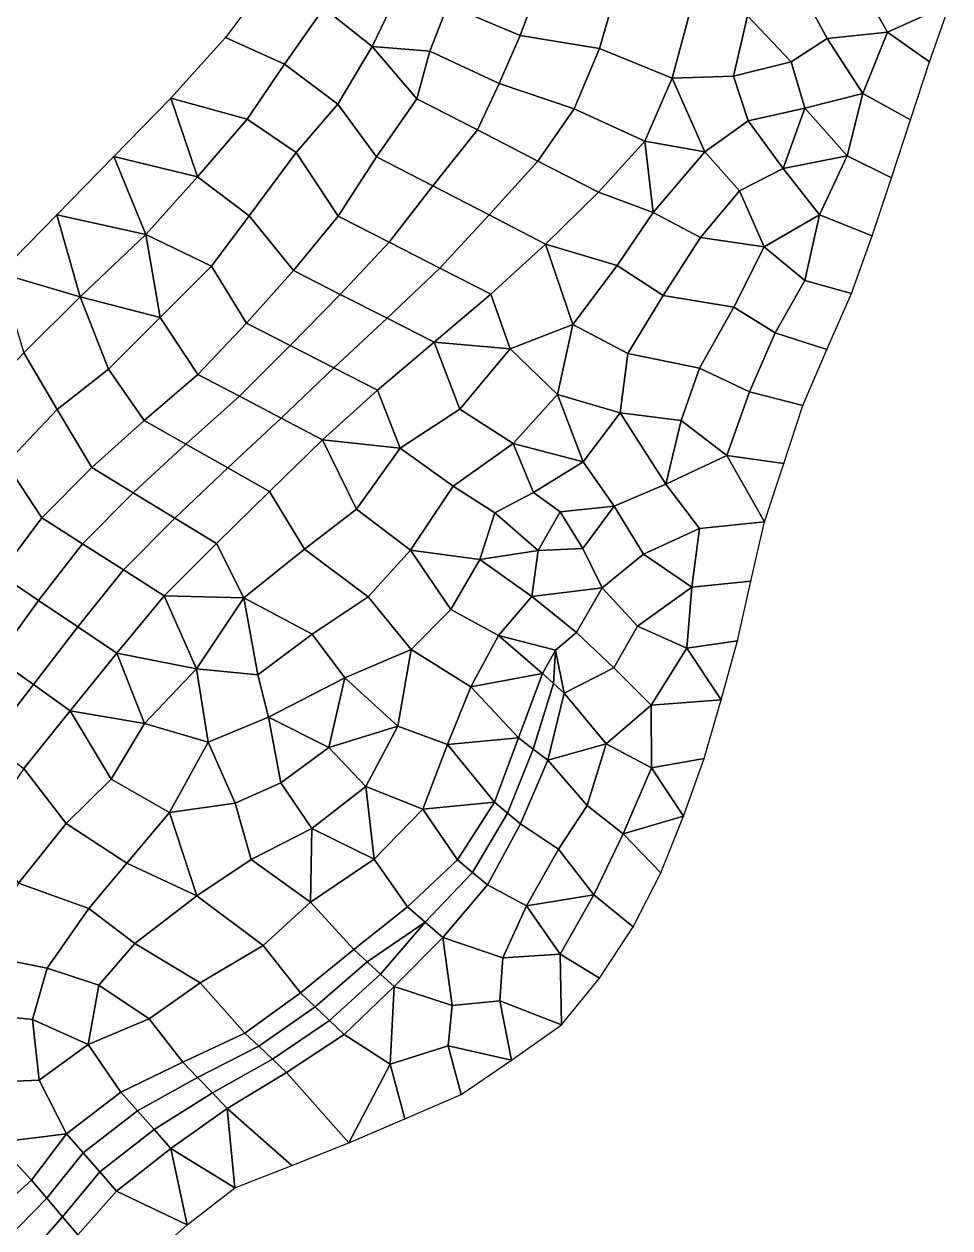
# Model space of a CAD drawing. Extents: x 380707 to 407438, y 6452841 to 6483357.
# Drawn here: x 397504.2 to 397731.2, y 6456022.7 to 6456317.9 of the extents above; entities that cross this region are included whole.
import ezdxf

# ---------------------------------------------------------------- set-up
doc = ezdxf.new("R2010")
doc.units = 0
for name, color, linetype in [('MESH_BOUND', 25, 'CONTINUOUS'), ('MESH_ELEMS', 18, 'CONTINUOUS'), ('MESH_NODES', 18, 'CONTINUOUS')]:
    doc.layers.add(name, color=color, linetype=linetype)

msp = doc.modelspace()

# ---------------------------------------------------------------- linework, layer by layer
at = {"layer": 'MESH_BOUND', "color": 25}
for points in [[(397565.582, 6456330.67, 1.194), (397553.631, 6456314.62, 1.075)], [(397726.189, 6456308.68, 0.519), (397731.157, 6456322.82, 0.5)], [(397553.631, 6456314.62, 1.075), (397540.235, 6456299.79, 0.609)], [(397721.512, 6456294.43, 0.522), (397726.189, 6456308.68, 0.519)], [(397540.235, 6456299.79, 0.609), (397526.239, 6456285.49, 0.68)], [(397716.814, 6456280.2, 0.704), (397721.512, 6456294.43, 0.522)], [(397526.239, 6456285.49, 0.68), (397512.242, 6456271.18, 1.867)], [(397712.089, 6456265.97, 0.52), (397716.814, 6456280.2, 0.704)], [(397512.242, 6456271.18, 1.867), (397498.25, 6456256.87, 0.507)], [(397707.015, 6456251.88, 0.517), (397712.089, 6456265.97, 0.52)], [(397700.982, 6456238.15, 0.556), (397707.015, 6456251.88, 0.517)], [(397695.086, 6456224.38, 0.627), (397700.982, 6456238.15, 0.556)], [(397690.414, 6456210.13, 0.586), (397695.086, 6456224.38, 0.627)], [(397685.741, 6456195.89, 0.629), (397690.414, 6456210.13, 0.586)], [(397682.381, 6456181.28, 0.604), (397685.741, 6456195.89, 0.629)], [(397679.11, 6456166.65, 0.566), (397682.381, 6456181.28, 0.604)], [(397675.132, 6456152.2, 0.809), (397679.11, 6456166.65, 0.566)], [(397670.942, 6456137.81, 0.686), (397675.132, 6456152.2, 0.809)], [(397665.894, 6456123.71, 0.642), (397670.942, 6456137.81, 0.686)], [(397660.29, 6456109.8, 0.48), (397665.894, 6456123.71, 0.642)], [(397653.524, 6456096.51, 0.406), (397660.29, 6456109.8, 0.48)], [(397645.283, 6456083.98, 0.322), (397653.524, 6456096.51, 0.406)], [(397635.922, 6456072.54, 0.309), (397645.283, 6456083.98, 0.322)], [(397623.724, 6456063.82, 0.337), (397635.922, 6456072.54, 0.309)], [(397611.33, 6456055.45, 0.266), (397623.724, 6456063.82, 0.337)], [(397597.572, 6456049.5, 0.257), (397611.33, 6456055.45, 0.266)], [(397583.815, 6456043.54, 0.168), (397597.572, 6456049.5, 0.257)], [(397569.874, 6456038.02, 0.105), (397583.815, 6456043.54, 0.168)], [(397555.927, 6456032.53, 0.084), (397569.874, 6456038.02, 0.105)], [(397544.173, 6456023.47, 0.124), (397555.927, 6456032.53, 0.084)], [(397532.988, 6456013.49, 0.167), (397544.173, 6456023.47, 0.124)]]:
    msp.add_polyline3d(points, dxfattribs=at)
at = {"layer": 'MESH_ELEMS', "color": 178}
for points in [[(397596.205, 6456326.25, 0.328), (397586.087, 6456335.13, 1.063), (397577.675, 6456321.86, 1.151), (397589.563, 6456312.44, 0.622)], [(397630.357, 6456327.19, -2.201), (397612.734, 6456333.75, -1.23), (397608.125, 6456322.55, -0.899), (397625.809, 6456315.13, -1.972)], [(397719.812, 6456333.86, 0.387), (397708.604, 6456328.86, 0.408), (397715.82, 6456315.94, 0.454), (397731.157, 6456322.82, 0.5)], [(397565.582, 6456330.67, 1.194), (397553.631, 6456314.62, 1.075), (397568.031, 6456308.1, 1.024), (397577.675, 6456321.86, 1.151)], [(397701.058, 6456314.43, 0.37), (397715.82, 6456315.94, 0.454), (397708.604, 6456328.86, 0.408), (397695.022, 6456325.6, 0.525)], [(397603.707, 6456311.28, -0.709), (397608.125, 6456322.55, -0.899), (397596.205, 6456326.25, 0.328), (397589.563, 6456312.44, 0.622)], [(397649.723, 6456327.26, -1.503), (397630.357, 6456327.19, -2.201), (397625.809, 6456315.13, -1.972), (397645.293, 6456311.9, -1.666)], [(397667.476, 6456321.1, -0.058), (397649.723, 6456327.26, -1.503), (397645.293, 6456311.9, -1.666), (397663.108, 6456304.7, -0.068)], [(397692.269, 6456308.7, 0.536), (397701.058, 6456314.43, 0.37), (397695.022, 6456325.6, 0.525), (397681.586, 6456319.92, 0.531)], [(397726.189, 6456308.68, 0.519), (397731.157, 6456322.82, 0.5), (397715.82, 6456315.94, 0.454), (397726.189, 6456308.68, 0.519)], [(397581.109, 6456298.28, 0.86), (397589.563, 6456312.44, 0.622), (397577.675, 6456321.86, 1.151), (397568.031, 6456308.1, 1.024)], [(397625.809, 6456315.13, -1.972), (397608.125, 6456322.55, -0.899), (397603.707, 6456311.28, -0.709), (397620.715, 6456303.32, -1.783)], [(397678.075, 6456305.18, 0.43), (397681.586, 6456319.92, 0.531), (397667.476, 6456321.1, -0.058), (397663.108, 6456304.7, -0.068)], [(397681.586, 6456319.92, 0.531), (397678.075, 6456305.18, 0.43), (397692.269, 6456308.7, 0.536), (397681.586, 6456319.92, 0.531)], [(397558.882, 6456294.63, 0.61), (397568.031, 6456308.1, 1.024), (397553.631, 6456314.62, 1.075), (397540.235, 6456299.79, 0.609)], [(397645.293, 6456311.9, -1.666), (397625.809, 6456315.13, -1.972), (397620.715, 6456303.32, -1.783), (397639.051, 6456297.18, -1.623)], [(397709.836, 6456300.92, 0.441), (397701.058, 6456314.43, 0.37), (397692.269, 6456308.7, 0.536), (397695.569, 6456297.27, 0.438)], [(397709.836, 6456300.92, 0.441), (397715.82, 6456315.94, 0.454), (397701.058, 6456314.43, 0.37), (397709.836, 6456300.92, 0.441)], [(397726.189, 6456308.68, 0.519), (397715.82, 6456315.94, 0.454), (397709.836, 6456300.92, 0.441), (397721.512, 6456294.43, 0.522)], [(397581.109, 6456298.28, 0.86), (397590.597, 6456285.41, -0.419), (397600.499, 6456299.61, -0.722), (397589.563, 6456312.44, 0.622)], [(397600.499, 6456299.61, -0.722), (397603.707, 6456311.28, -0.709), (397589.563, 6456312.44, 0.622), (397600.499, 6456299.61, -0.722)], [(397620.715, 6456303.32, -1.783), (397603.707, 6456311.28, -0.709), (397600.499, 6456299.61, -0.722), (397615.329, 6456291.98, -1.588)], [(397663.108, 6456304.7, -0.068), (397645.293, 6456311.9, -1.666), (397639.051, 6456297.18, -1.623), (397656.355, 6456289.19, -0.237)], [(397568.031, 6456308.1, 1.024), (397558.882, 6456294.63, 0.61), (397570.952, 6456286.41, 0.421), (397581.109, 6456298.28, 0.86)], [(397692.269, 6456308.7, 0.536), (397678.075, 6456305.18, 0.43), (397681.669, 6456294.19, 0.505), (397695.569, 6456297.27, 0.438)], [(397678.075, 6456305.18, 0.43), (397663.108, 6456304.7, -0.068), (397671.083, 6456286.62, 0.28), (397681.669, 6456294.19, 0.505)], [(397639.051, 6456297.18, -1.623), (397620.715, 6456303.32, -1.783), (397615.329, 6456291.98, -1.588), (397630.159, 6456284.34, -1.532)], [(397663.108, 6456304.7, -0.068), (397656.355, 6456289.19, -0.237), (397671.083, 6456286.62, 0.28), (397663.108, 6456304.7, -0.068)], [(397540.235, 6456299.79, 0.609), (397526.239, 6456285.49, 0.68), (397546.704, 6456280.48, 0.537), (397540.235, 6456299.79, 0.609)], [(397558.882, 6456294.63, 0.61), (397540.235, 6456299.79, 0.609), (397546.704, 6456280.48, 0.537), (397558.882, 6456294.63, 0.61)], [(397600.499, 6456299.61, -0.722), (397590.597, 6456285.41, -0.419), (397604.4, 6456278.27, -1.547), (397615.329, 6456291.98, -1.588)], [(397709.836, 6456300.92, 0.441), (397695.569, 6456297.27, 0.438), (397705.935, 6456285.65, 0.36), (397709.836, 6456300.92, 0.441)], [(397705.935, 6456285.65, 0.36), (397716.814, 6456280.2, 0.704), (397721.512, 6456294.43, 0.522), (397709.836, 6456300.92, 0.441)], [(397590.597, 6456285.41, -0.419), (397581.109, 6456298.28, 0.86), (397570.952, 6456286.41, 0.421), (397581.252, 6456270.84, -0.624)], [(397656.355, 6456289.19, -0.237), (397639.051, 6456297.18, -1.623), (397630.159, 6456284.34, -1.532), (397644.989, 6456276.71, -0.11)], [(397681.669, 6456294.19, 0.505), (397690.285, 6456282.49, 0.401), (397695.569, 6456297.27, 0.438), (397681.669, 6456294.19, 0.505)], [(397690.285, 6456282.49, 0.401), (397705.935, 6456285.65, 0.36), (397695.569, 6456297.27, 0.438), (397690.285, 6456282.49, 0.401)], [(397559.444, 6456270.92, 0.485), (397570.952, 6456286.41, 0.421), (397558.882, 6456294.63, 0.61), (397546.704, 6456280.48, 0.537)], [(397681.669, 6456294.19, 0.505), (397671.083, 6456286.62, 0.28), (397679.588, 6456277.03, 0.312), (397690.285, 6456282.49, 0.401)], [(397615.329, 6456291.98, -1.588), (397604.4, 6456278.27, -1.547), (397618.202, 6456271.13, -1.466), (397630.159, 6456284.34, -1.532)], [(397644.989, 6456276.71, -0.11), (397658.398, 6456271.72, 0.09), (397656.355, 6456289.19, -0.237), (397644.989, 6456276.71, -0.11)], [(397658.398, 6456271.72, 0.09), (397671.083, 6456286.62, 0.28), (397656.355, 6456289.19, -0.237), (397658.398, 6456271.72, 0.09)], [(397512.242, 6456271.18, 1.867), (397534.107, 6456266.36, 0.295), (397526.239, 6456285.49, 0.68), (397512.242, 6456271.18, 1.867)], [(397534.107, 6456266.36, 0.295), (397546.704, 6456280.48, 0.537), (397526.239, 6456285.49, 0.68), (397534.107, 6456266.36, 0.295)], [(397559.444, 6456270.92, 0.485), (397570.236, 6456257.49, -0.816), (397581.252, 6456270.84, -0.624), (397570.952, 6456286.41, 0.421)], [(397590.597, 6456285.41, -0.419), (397581.252, 6456270.84, -0.624), (397593.706, 6456264.46, -1.674), (397604.4, 6456278.27, -1.547)], [(397630.159, 6456284.34, -1.532), (397618.202, 6456271.13, -1.466), (397632.004, 6456263.98, -0.142), (397644.989, 6456276.71, -0.11)], [(397671.083, 6456286.62, 0.28), (397658.398, 6456271.72, 0.09), (397670.022, 6456265.61, 0.166), (397679.588, 6456277.03, 0.312)], [(397690.285, 6456282.49, 0.401), (397699.23, 6456271.16, 0.214), (397705.935, 6456285.65, 0.36), (397690.285, 6456282.49, 0.401)], [(397699.23, 6456271.16, 0.214), (397712.089, 6456265.97, 0.52), (397716.814, 6456280.2, 0.704), (397705.935, 6456285.65, 0.36)], [(397685.617, 6456263.34, 0.29), (397699.23, 6456271.16, 0.214), (397690.285, 6456282.49, 0.401), (397679.588, 6456277.03, 0.312)], [(397546.704, 6456280.48, 0.537), (397534.107, 6456266.36, 0.295), (397550.154, 6456258.6, 0.347), (397559.444, 6456270.92, 0.485)], [(397604.4, 6456278.27, -1.547), (397593.706, 6456264.46, -1.674), (397606.16, 6456258.07, -1.318), (397618.202, 6456271.13, -1.466)], [(397649.605, 6456258.72, 0.032), (397658.398, 6456271.72, 0.09), (397644.989, 6456276.71, -0.11), (397632.004, 6456263.98, -0.142)], [(397685.617, 6456263.34, 0.29), (397679.588, 6456277.03, 0.312), (397670.022, 6456265.61, 0.166), (397685.617, 6456263.34, 0.29)], [(397498.25, 6456256.87, 0.507), (397517.997, 6456251.04, 0.36), (397512.242, 6456271.18, 1.867), (397498.25, 6456256.87, 0.507)], [(397512.242, 6456271.18, 1.867), (397517.997, 6456251.04, 0.36), (397534.107, 6456266.36, 0.295), (397512.242, 6456271.18, 1.867)], [(397550.154, 6456258.6, 0.347), (397558.711, 6456244.57, -0.934), (397570.236, 6456257.49, -0.816), (397559.444, 6456270.92, 0.485)], [(397581.252, 6456270.84, -0.624), (397570.236, 6456257.49, -0.816), (397581.743, 6456251.63, -1.718), (397593.706, 6456264.46, -1.674)], [(397618.202, 6456271.13, -1.466), (397606.16, 6456258.07, -1.318), (397618.614, 6456251.69, -0.15), (397632.004, 6456263.98, -0.142)], [(397660.891, 6456251.34, 0.134), (397670.022, 6456265.61, 0.166), (397658.398, 6456271.72, 0.09), (397649.605, 6456258.72, 0.032)], [(397695.606, 6456255.07, 0.345), (397699.23, 6456271.16, 0.214), (397685.617, 6456263.34, 0.29), (397695.606, 6456255.07, 0.345)], [(397712.089, 6456265.97, 0.52), (397699.23, 6456271.16, 0.214), (397695.606, 6456255.07, 0.345), (397707.015, 6456251.88, 0.517)], [(397537.569, 6456245.98, 0.183), (397534.107, 6456266.36, 0.295), (397517.997, 6456251.04, 0.36), (397537.569, 6456245.98, 0.183)], [(397534.107, 6456266.36, 0.295), (397537.569, 6456245.98, 0.183), (397550.154, 6456258.6, 0.347), (397534.107, 6456266.36, 0.295)], [(397593.706, 6456264.46, -1.674), (397581.743, 6456251.63, -1.718), (397593.251, 6456245.78, -1.316), (397606.16, 6456258.07, -1.318)], [(397638.728, 6456244.28, 0.131), (397632.004, 6456263.98, -0.142), (397618.614, 6456251.69, -0.15), (397623.358, 6456238.32, 0.214)], [(397649.605, 6456258.72, 0.032), (397632.004, 6456263.98, -0.142), (397638.728, 6456244.28, 0.131), (397649.605, 6456258.72, 0.032)], [(397678.162, 6456248.47, 0.205), (397685.617, 6456263.34, 0.29), (397670.022, 6456265.61, 0.166), (397660.891, 6456251.34, 0.134)], [(397695.606, 6456255.07, 0.345), (397685.617, 6456263.34, 0.29), (397678.162, 6456248.47, 0.205), (397688.327, 6456242.19, 0.394)], [(397558.711, 6456244.57, -0.934), (397550.154, 6456258.6, 0.347), (397537.569, 6456245.98, 0.183), (397546.816, 6456232, -0.948)], [(397606.16, 6456258.07, -1.318), (397593.251, 6456245.78, -1.316), (397604.758, 6456239.92, -0.22), (397618.614, 6456251.69, -0.15)], [(397652.181, 6456237.18, 0.167), (397660.891, 6456251.34, 0.134), (397649.605, 6456258.72, 0.032), (397638.728, 6456244.28, 0.131)], [(397504.181, 6456237.32, 0.275), (397517.997, 6456251.04, 0.36), (397498.25, 6456256.87, 0.507), (397504.181, 6456237.32, 0.275)], [(397570.236, 6456257.49, -0.816), (397558.711, 6456244.57, -0.934), (397569.433, 6456239.11, -1.777), (397581.743, 6456251.63, -1.718)], [(397700.982, 6456238.15, 0.556), (397707.015, 6456251.88, 0.517), (397695.606, 6456255.07, 0.345), (397688.327, 6456242.19, 0.394)], [(397504.181, 6456237.32, 0.275), (397512.331, 6456223.42, 0.244), (397524.912, 6456233.31, 0.352), (397517.997, 6456251.04, 0.36)], [(397537.569, 6456245.98, 0.183), (397517.997, 6456251.04, 0.36), (397524.912, 6456233.31, 0.352), (397537.569, 6456245.98, 0.183)], [(397581.743, 6456251.63, -1.718), (397569.433, 6456239.11, -1.777), (397580.154, 6456233.65, -1.405), (397593.251, 6456245.78, -1.316)], [(397618.614, 6456251.69, -0.15), (397604.758, 6456239.92, -0.22), (397623.358, 6456238.32, 0.214), (397618.614, 6456251.69, -0.15)], [(397669.784, 6456233.51, 0.1), (397678.162, 6456248.47, 0.205), (397660.891, 6456251.34, 0.134), (397652.181, 6456237.18, 0.167)], [(397546.816, 6456232, -0.948), (397537.569, 6456245.98, 0.183), (397524.912, 6456233.31, 0.352), (397533.677, 6456220.73, -0.829)], [(397688.327, 6456242.19, 0.394), (397678.162, 6456248.47, 0.205), (397669.784, 6456233.51, 0.1), (397681.996, 6456227.71, 0.331)], [(397558.711, 6456244.57, -0.934), (397546.816, 6456232, -0.948), (397557.013, 6456226.66, -1.82), (397569.433, 6456239.11, -1.777)], [(397593.251, 6456245.78, -1.316), (397580.154, 6456233.65, -1.405), (397590.876, 6456228.19, -0.375), (397604.758, 6456239.92, -0.22)], [(397623.358, 6456238.32, 0.214), (397635.013, 6456227.06, 0.066), (397638.728, 6456244.28, 0.131), (397623.358, 6456238.32, 0.214)], [(397635.013, 6456227.06, 0.066), (397650.297, 6456222.58, -0.007), (397652.181, 6456237.18, 0.167), (397638.728, 6456244.28, 0.131)], [(397695.086, 6456224.38, 0.627), (397700.982, 6456238.15, 0.556), (397688.327, 6456242.19, 0.394), (397681.996, 6456227.71, 0.331)], [(397491.051, 6456223.43, 0.373), (397499.881, 6456210.21, 0.248), (397512.331, 6456223.42, 0.244), (397504.181, 6456237.32, 0.275)], [(397569.433, 6456239.11, -1.777), (397557.013, 6456226.66, -1.82), (397567.209, 6456221.32, -1.41), (397580.154, 6456233.65, -1.405)], [(397611.079, 6456223.49, 0.284), (397604.758, 6456239.92, -0.22), (397590.876, 6456228.19, -0.375), (397596.433, 6456213.9, 0.379)], [(397623.358, 6456238.32, 0.214), (397604.758, 6456239.92, -0.22), (397611.079, 6456223.49, 0.284), (397623.358, 6456238.32, 0.214)], [(397624.13, 6456215.09, 0.012), (397635.013, 6456227.06, 0.066), (397623.358, 6456238.32, 0.214), (397611.079, 6456223.49, 0.284)], [(397665.308, 6456220.7, 0.136), (397669.784, 6456233.51, 0.1), (397652.181, 6456237.18, 0.167), (397650.297, 6456222.58, -0.007)], [(397533.677, 6456220.73, -0.829), (397524.912, 6456233.31, 0.352), (397512.331, 6456223.42, 0.244), (397520.806, 6456209.15, -0.8)], [(397546.816, 6456232, -0.948), (397533.677, 6456220.73, -0.829), (397543.918, 6456214.91, -1.68), (397557.013, 6456226.66, -1.82)], [(397580.154, 6456233.65, -1.405), (397567.209, 6456221.32, -1.41), (397577.406, 6456215.98, -0.301), (397590.876, 6456228.19, -0.375)], [(397665.308, 6456220.7, 0.136), (397676.451, 6456212.1, 0.283), (397681.996, 6456227.71, 0.331), (397669.784, 6456233.51, 0.1)], [(397596.433, 6456213.9, 0.379), (397590.876, 6456228.19, -0.375), (397577.406, 6456215.98, -0.301), (397596.433, 6456213.9, 0.379)], [(397557.013, 6456226.66, -1.82), (397543.918, 6456214.91, -1.68), (397554.16, 6456209.1, -1.463), (397567.209, 6456221.32, -1.41)], [(397635.013, 6456227.06, 0.066), (397624.13, 6456215.09, 0.012), (397641.296, 6456210.59, 0.03), (397635.013, 6456227.06, 0.066)], [(397650.297, 6456222.58, -0.007), (397635.013, 6456227.06, 0.066), (397641.296, 6456210.59, 0.03), (397650.297, 6456222.58, -0.007)], [(397690.414, 6456210.13, 0.586), (397695.086, 6456224.38, 0.627), (397681.996, 6456227.71, 0.331), (397676.451, 6456212.1, 0.283)], [(397520.806, 6456209.15, -0.8), (397512.331, 6456223.42, 0.244), (397499.881, 6456210.21, 0.248), (397508.608, 6456196.87, -0.815)], [(397611.079, 6456223.49, 0.284), (397596.433, 6456213.9, 0.379), (397609.433, 6456204.61, 0.329), (397624.13, 6456215.09, 0.012)], [(397650.297, 6456222.58, -0.007), (397641.296, 6456210.59, 0.03), (397648.852, 6456199.73, -0.005), (397661.555, 6456205.13, 0.108)], [(397661.555, 6456205.13, 0.108), (397665.308, 6456220.7, 0.136), (397650.297, 6456222.58, -0.007), (397661.555, 6456205.13, 0.108)], [(397533.677, 6456220.73, -0.829), (397520.806, 6456209.15, -0.8), (397531.013, 6456202.95, -1.753), (397543.918, 6456214.91, -1.68)], [(397567.209, 6456221.32, -1.41), (397554.16, 6456209.1, -1.463), (397564.401, 6456203.28, -0.303), (397577.406, 6456215.98, -0.301)], [(397676.451, 6456212.1, 0.283), (397665.308, 6456220.7, 0.136), (397661.555, 6456205.13, 0.108), (397676.451, 6456212.1, 0.283)], [(397543.918, 6456214.91, -1.68), (397531.013, 6456202.95, -1.753), (397541.219, 6456196.75, -1.468), (397554.16, 6456209.1, -1.463)], [(397564.401, 6456203.28, -0.303), (397572.988, 6456189.19, 0.214), (397585.732, 6456198.99, 0.256), (397577.406, 6456215.98, -0.301)], [(397585.732, 6456198.99, 0.256), (397596.433, 6456213.9, 0.379), (397577.406, 6456215.98, -0.301), (397585.732, 6456198.99, 0.256)], [(397598.911, 6456188.88, 0.375), (397609.433, 6456204.61, 0.329), (397596.433, 6456213.9, 0.379), (397585.732, 6456198.99, 0.256)], [(397624.13, 6456215.09, 0.012), (397609.433, 6456204.61, 0.329), (397619.627, 6456198.05, 0.166), (397629.083, 6456203.04, 0.012)], [(397641.296, 6456210.59, 0.03), (397624.13, 6456215.09, 0.012), (397629.083, 6456203.04, 0.012), (397641.296, 6456210.59, 0.03)], [(397635.658, 6456198.32, -0.01), (397648.852, 6456199.73, -0.005), (397641.296, 6456210.59, 0.03), (397629.083, 6456203.04, 0.012)], [(397676.451, 6456212.1, 0.283), (397661.555, 6456205.13, 0.108), (397669.777, 6456194.19, 0.319), (397685.741, 6456195.89, 0.629)], [(397690.414, 6456210.13, 0.586), (397676.451, 6456212.1, 0.283), (397685.741, 6456195.89, 0.629), (397690.414, 6456210.13, 0.586)], [(397508.608, 6456196.87, -0.815), (397499.881, 6456210.21, 0.248), (397487.499, 6456196.38, 0.428), (397498.208, 6456183.04, -0.846)], [(397520.806, 6456209.15, -0.8), (397508.608, 6456196.87, -0.815), (397518.592, 6456190.49, -1.701), (397531.013, 6456202.95, -1.753)], [(397554.16, 6456209.1, -1.463), (397541.219, 6456196.75, -1.468), (397551.426, 6456190.55, -0.319), (397564.401, 6456203.28, -0.303)], [(397609.433, 6456204.61, 0.329), (397598.911, 6456188.88, 0.375), (397615.934, 6456186.63, 0.307), (397619.627, 6456198.05, 0.166)], [(397661.555, 6456205.13, 0.108), (397648.852, 6456199.73, -0.005), (397656.054, 6456187.97, 0.142), (397669.777, 6456194.19, 0.319)], [(397531.013, 6456202.95, -1.753), (397518.592, 6456190.49, -1.701), (397528.576, 6456184.1, -1.594), (397541.219, 6456196.75, -1.468)], [(397572.988, 6456189.19, 0.214), (397564.401, 6456203.28, -0.303), (397551.426, 6456190.55, -0.319), (397558.11, 6456177.19, 0.075)], [(397630.234, 6456188.82, 0.006), (397635.658, 6456198.32, -0.01), (397629.083, 6456203.04, 0.012), (397619.627, 6456198.05, 0.166)], [(397588.554, 6456177.5, 0.297), (397598.911, 6456188.88, 0.375), (397585.732, 6456198.99, 0.256), (397572.988, 6456189.19, 0.214)], [(397641.199, 6456189.32, -0.06), (397648.852, 6456199.73, -0.005), (397635.658, 6456198.32, -0.01), (397641.199, 6456189.32, -0.06)], [(397641.199, 6456189.32, -0.06), (397645.925, 6456179.72, 0.057), (397656.054, 6456187.97, 0.142), (397648.852, 6456199.73, -0.005)], [(397508.608, 6456196.87, -0.815), (397498.208, 6456183.04, -0.846), (397507.803, 6456176.59, -1.717), (397518.592, 6456190.49, -1.701)], [(397541.219, 6456196.75, -1.468), (397528.576, 6456184.1, -1.594), (397538.56, 6456177.71, -0.493), (397551.426, 6456190.55, -0.319)], [(397615.934, 6456186.63, 0.307), (397630.234, 6456188.82, 0.006), (397619.627, 6456198.05, 0.166), (397615.934, 6456186.63, 0.307)], [(397635.658, 6456198.32, -0.01), (397630.234, 6456188.82, 0.006), (397641.199, 6456189.32, -0.06), (397635.658, 6456198.32, -0.01)], [(397669.777, 6456194.19, 0.319), (397667.885, 6456179.81, 0.285), (397682.381, 6456181.28, 0.604), (397685.741, 6456195.89, 0.629)], [(397669.777, 6456194.19, 0.319), (397656.054, 6456187.97, 0.142), (397667.885, 6456179.81, 0.285), (397669.777, 6456194.19, 0.319)], [(397518.592, 6456190.49, -1.701), (397507.803, 6456176.59, -1.717), (397517.398, 6456170.14, -1.546), (397528.576, 6456184.1, -1.594)], [(397538.56, 6456177.71, -0.493), (397558.11, 6456177.19, 0.075), (397551.426, 6456190.55, -0.319), (397538.56, 6456177.71, -0.493)], [(397574.82, 6456168.34, 0.215), (397588.554, 6456177.5, 0.297), (397572.988, 6456189.19, 0.214), (397558.11, 6456177.19, 0.075)], [(397608.797, 6456174.4, 0.428), (397598.911, 6456188.88, 0.375), (397588.554, 6456177.5, 0.297), (397599.072, 6456164.57, 0.358)], [(397598.911, 6456188.88, 0.375), (397608.797, 6456174.4, 0.428), (397615.934, 6456186.63, 0.307), (397598.911, 6456188.88, 0.375)], [(397615.934, 6456186.63, 0.307), (397628.708, 6456177.56, 0.061), (397630.234, 6456188.82, 0.006), (397615.934, 6456186.63, 0.307)], [(397645.925, 6456179.72, 0.057), (397641.199, 6456189.32, -0.06), (397630.234, 6456188.82, 0.006), (397628.708, 6456177.56, 0.061)], [(397654.586, 6456170.26, 0.133), (397667.885, 6456179.81, 0.285), (397656.054, 6456187.97, 0.142), (397645.925, 6456179.72, 0.057)], [(397528.576, 6456184.1, -1.594), (397517.398, 6456170.14, -1.546), (397526.993, 6456163.69, -0.531), (397538.56, 6456177.71, -0.493)], [(397608.797, 6456174.4, 0.428), (397620.503, 6456168.02, 0.211), (397628.708, 6456177.56, 0.061), (397615.934, 6456186.63, 0.307)], [(397498.208, 6456183.04, -0.846), (397488.412, 6456168.77, -0.923), (397497.464, 6456162.36, -1.699), (397507.803, 6456176.59, -1.717)], [(397679.11, 6456166.65, 0.566), (397682.381, 6456181.28, 0.604), (397667.885, 6456179.81, 0.285), (397666.689, 6456164.9, 0.264)], [(397639.607, 6456168.69, 0.132), (397645.925, 6456179.72, 0.057), (397628.708, 6456177.56, 0.061), (397639.607, 6456168.69, 0.132)], [(397654.586, 6456170.26, 0.133), (397645.925, 6456179.72, 0.057), (397639.607, 6456168.69, 0.132), (397648.765, 6456160.09, 0.222)], [(397654.586, 6456170.26, 0.133), (397666.689, 6456164.9, 0.264), (397667.885, 6456179.81, 0.285), (397654.586, 6456170.26, 0.133)], [(397507.803, 6456176.59, -1.717), (397497.464, 6456162.36, -1.699), (397506.516, 6456155.95, -1.534), (397517.398, 6456170.14, -1.546)], [(397546.494, 6456159.84, 0.076), (397538.56, 6456177.71, -0.493), (397526.993, 6456163.69, -0.531), (397546.494, 6456159.84, 0.076)], [(397538.56, 6456177.71, -0.493), (397546.494, 6456159.84, 0.076), (397558.11, 6456177.19, 0.075), (397538.56, 6456177.71, -0.493)], [(397561.521, 6456158.33, 0.22), (397558.11, 6456177.19, 0.075), (397546.494, 6456159.84, 0.076), (397561.521, 6456158.33, 0.22)], [(397561.521, 6456158.33, 0.22), (397574.82, 6456168.34, 0.215), (397558.11, 6456177.19, 0.075), (397561.521, 6456158.33, 0.22)], [(397588.554, 6456177.5, 0.297), (397574.82, 6456168.34, 0.215), (397582.867, 6456157.59, 0.21), (397599.072, 6456164.57, 0.358)], [(397634.517, 6456164.38, 0.15), (397639.607, 6456168.69, 0.132), (397628.708, 6456177.56, 0.061), (397620.503, 6456168.02, 0.211)], [(397608.797, 6456174.4, 0.428), (397599.072, 6456164.57, 0.358), (397613.706, 6456155.37, 0.192), (397620.503, 6456168.02, 0.211)], [(397517.398, 6456170.14, -1.546), (397506.516, 6456155.95, -1.534), (397515.568, 6456149.55, -0.641), (397526.993, 6456163.69, -0.531)], [(397657.948, 6456150.91, 0.296), (397666.689, 6456164.9, 0.264), (397654.586, 6456170.26, 0.133), (397648.765, 6456160.09, 0.222)], [(397564.118, 6456147.93, 0.22), (397582.867, 6456157.59, 0.21), (397574.82, 6456168.34, 0.215), (397561.521, 6456158.33, 0.22)], [(397631.327, 6456158.65, 0.112), (397620.503, 6456168.02, 0.211), (397613.706, 6456155.37, 0.192), (397631.327, 6456158.65, 0.112)], [(397634.517, 6456164.38, 0.15), (397620.503, 6456168.02, 0.211), (397631.327, 6456158.65, 0.112), (397634.517, 6456164.38, 0.15)], [(397648.765, 6456160.09, 0.222), (397639.607, 6456168.69, 0.132), (397634.517, 6456164.38, 0.15), (397636.606, 6456153.86, 0.08)], [(397679.11, 6456166.65, 0.566), (397666.689, 6456164.9, 0.264), (397675.132, 6456152.2, 0.809), (397679.11, 6456166.65, 0.566)], [(397533.76, 6456146.4, 0.053), (397526.993, 6456163.69, -0.531), (397515.568, 6456149.55, -0.641), (397533.76, 6456146.4, 0.053)], [(397533.76, 6456146.4, 0.053), (397546.494, 6456159.84, 0.076), (397526.993, 6456163.69, -0.531), (397533.76, 6456146.4, 0.053)], [(397582.867, 6456157.59, 0.21), (397595.845, 6456145.77, 0.197), (397599.072, 6456164.57, 0.358), (397582.867, 6456157.59, 0.21)], [(397613.706, 6456155.37, 0.192), (397599.072, 6456164.57, 0.358), (397595.845, 6456145.77, 0.197), (397608.015, 6456141.26, 0.167)], [(397631.327, 6456158.65, 0.112), (397633.967, 6456156.25, 0.14), (397634.517, 6456164.38, 0.15), (397631.327, 6456158.65, 0.112)], [(397636.606, 6456153.86, 0.08), (397634.517, 6456164.38, 0.15), (397633.967, 6456156.25, 0.14), (397636.606, 6456153.86, 0.08)], [(397675.132, 6456152.2, 0.809), (397666.689, 6456164.9, 0.264), (397657.948, 6456150.91, 0.296), (397675.132, 6456152.2, 0.809)], [(397497.464, 6456162.36, -1.699), (397487.046, 6456148.18, -1.722), (397495.618, 6456141.78, -1.549), (397506.516, 6456155.95, -1.534)], [(397533.76, 6456146.4, 0.053), (397549.388, 6456141.82, 0.135), (397546.494, 6456159.84, 0.076), (397533.76, 6456146.4, 0.053)], [(397561.521, 6456158.33, 0.22), (397546.494, 6456159.84, 0.076), (397549.388, 6456141.82, 0.135), (397564.118, 6456147.93, 0.22)], [(397582.867, 6456157.59, 0.21), (397564.118, 6456147.93, 0.22), (397578.931, 6456140.56, 0.139), (397582.867, 6456157.59, 0.21)], [(397595.845, 6456145.77, 0.197), (397582.867, 6456157.59, 0.21), (397578.931, 6456140.56, 0.139), (397595.845, 6456145.77, 0.197)], [(397625.379, 6456142.91, 0.101), (397631.327, 6456158.65, 0.112), (397613.706, 6456155.37, 0.192), (397625.379, 6456142.91, 0.101)], [(397633.967, 6456156.25, 0.14), (397631.327, 6456158.65, 0.112), (397625.379, 6456142.91, 0.101), (397628.986, 6456140.14, 0.16)], [(397646.923, 6456141.42, 0.295), (397657.948, 6456150.91, 0.296), (397648.765, 6456160.09, 0.222), (397636.606, 6456153.86, 0.08)], [(397506.516, 6456155.95, -1.534), (397495.618, 6456141.78, -1.549), (397504.19, 6456135.37, -0.625), (397515.568, 6456149.55, -0.641)], [(397613.706, 6456155.37, 0.192), (397608.015, 6456141.26, 0.167), (397625.379, 6456142.91, 0.101), (397613.706, 6456155.37, 0.192)], [(397636.606, 6456153.86, 0.08), (397633.967, 6456156.25, 0.14), (397628.986, 6456140.14, 0.16), (397632.593, 6456137.38, 0.148)], [(397646.923, 6456141.42, 0.295), (397636.606, 6456153.86, 0.08), (397632.593, 6456137.38, 0.148), (397646.923, 6456141.42, 0.295)], [(397657.948, 6456150.91, 0.296), (397658.005, 6456135.56, 0.264), (397670.942, 6456137.81, 0.686), (397675.132, 6456152.2, 0.809)], [(397504.19, 6456135.37, -0.625), (397514.529, 6456121.9, 0.121), (397525.554, 6456132.77, 0.046), (397515.568, 6456149.55, -0.641)], [(397533.76, 6456146.4, 0.053), (397515.568, 6456149.55, -0.641), (397525.554, 6456132.77, 0.046), (397533.76, 6456146.4, 0.053)], [(397646.923, 6456141.42, 0.295), (397658.005, 6456135.56, 0.264), (397657.948, 6456150.91, 0.296), (397646.923, 6456141.42, 0.295)], [(397533.76, 6456146.4, 0.053), (397525.554, 6456132.77, 0.046), (397539.858, 6456124.62, 0.165), (397549.388, 6456141.82, 0.135)], [(397555.946, 6456126.9, 0.267), (397567.177, 6456131.82, 0.178), (397564.118, 6456147.93, 0.22), (397549.388, 6456141.82, 0.135)], [(397578.931, 6456140.56, 0.139), (397564.118, 6456147.93, 0.22), (397567.177, 6456131.82, 0.178), (397578.931, 6456140.56, 0.139)], [(397587.97, 6456130.94, 0.148), (397595.845, 6456145.77, 0.197), (397578.931, 6456140.56, 0.139), (397587.97, 6456130.94, 0.148)], [(397601.942, 6456125.41, 0.108), (397608.015, 6456141.26, 0.167), (397595.845, 6456145.77, 0.197), (397587.97, 6456130.94, 0.148)], [(397625.379, 6456142.91, 0.101), (397608.015, 6456141.26, 0.167), (397619.57, 6456127.12, 0.178), (397625.379, 6456142.91, 0.101)], [(397628.986, 6456140.14, 0.16), (397625.379, 6456142.91, 0.101), (397619.57, 6456127.12, 0.178), (397622.736, 6456124.45, 0.217)], [(397539.858, 6456124.62, 0.165), (397555.946, 6456126.9, 0.267), (397549.388, 6456141.82, 0.135), (397539.858, 6456124.62, 0.165)], [(397574.746, 6456120.66, 0.16), (397587.97, 6456130.94, 0.148), (397578.931, 6456140.56, 0.139), (397567.177, 6456131.82, 0.178)], [(397619.57, 6456127.12, 0.178), (397608.015, 6456141.26, 0.167), (397601.942, 6456125.41, 0.108), (397619.57, 6456127.12, 0.178)], [(397632.593, 6456137.38, 0.148), (397628.986, 6456140.14, 0.16), (397622.736, 6456124.45, 0.217), (397625.903, 6456121.79, 0.208)], [(397646.923, 6456141.42, 0.295), (397632.593, 6456137.38, 0.148), (397642.26, 6456126.27, 0.191), (397646.923, 6456141.42, 0.295)], [(397658.005, 6456135.56, 0.264), (397646.923, 6456141.42, 0.295), (397642.26, 6456126.27, 0.191), (397651.048, 6456119.33, 0.232)], [(397625.903, 6456121.79, 0.208), (397635.2, 6456115.56, 0.21), (397642.26, 6456126.27, 0.191), (397632.593, 6456137.38, 0.148)], [(397658.005, 6456135.56, 0.264), (397665.894, 6456123.71, 0.642), (397670.942, 6456137.81, 0.686), (397658.005, 6456135.56, 0.264)], [(397514.529, 6456121.9, 0.121), (397504.19, 6456135.37, -0.625), (397493.872, 6456120.41, -0.544), (397502.834, 6456107.24, 0.1)], [(397658.005, 6456135.56, 0.264), (397651.048, 6456119.33, 0.232), (397665.894, 6456123.71, 0.642), (397658.005, 6456135.56, 0.264)], [(397529.432, 6456112.16, 0.08), (397539.858, 6456124.62, 0.165), (397525.554, 6456132.77, 0.046), (397514.529, 6456121.9, 0.121)], [(397559.894, 6456113.08, 0.114), (397574.746, 6456120.66, 0.16), (397567.177, 6456131.82, 0.178), (397555.946, 6456126.9, 0.267)], [(397587.97, 6456130.94, 0.148), (397574.746, 6456120.66, 0.16), (397590.029, 6456113.1, 0.018), (397587.97, 6456130.94, 0.148)], [(397601.942, 6456125.41, 0.108), (397587.97, 6456130.94, 0.148), (397590.029, 6456113.1, 0.018), (397601.942, 6456125.41, 0.108)], [(397559.894, 6456113.08, 0.114), (397555.946, 6456126.9, 0.267), (397539.858, 6456124.62, 0.165), (397546.618, 6456104.11, 0.124)], [(397590.029, 6456113.1, 0.018), (397598.217, 6456101.44, 0.015), (397610.488, 6456112.95, 0.03), (397601.942, 6456125.41, 0.108)], [(397601.942, 6456125.41, 0.108), (397610.488, 6456112.95, 0.03), (397619.57, 6456127.12, 0.178), (397601.942, 6456125.41, 0.108)], [(397622.736, 6456124.45, 0.217), (397619.57, 6456127.12, 0.178), (397610.488, 6456112.95, 0.03), (397614.173, 6456109.91, 0.075)], [(397651.048, 6456119.33, 0.232), (397642.26, 6456126.27, 0.191), (397635.2, 6456115.56, 0.21), (397643.853, 6456104.42, 0.235)], [(397514.529, 6456121.9, 0.121), (397502.834, 6456107.24, 0.1), (397520.106, 6456101.08, 0.11), (397529.432, 6456112.16, 0.08)], [(397546.618, 6456104.11, 0.124), (397539.858, 6456124.62, 0.165), (397529.432, 6456112.16, 0.08), (397546.618, 6456104.11, 0.124)], [(397625.903, 6456121.79, 0.208), (397622.736, 6456124.45, 0.217), (397614.173, 6456109.91, 0.075), (397617.858, 6456106.87, 0.117)], [(397665.894, 6456123.71, 0.642), (397651.048, 6456119.33, 0.232), (397660.29, 6456109.8, 0.48), (397665.894, 6456123.71, 0.642)], [(397559.894, 6456113.08, 0.114), (397574.468, 6456102.58, 0.059), (397574.746, 6456120.66, 0.16), (397559.894, 6456113.08, 0.114)], [(397574.746, 6456120.66, 0.16), (397574.468, 6456102.58, 0.059), (397590.029, 6456113.1, 0.018), (397574.746, 6456120.66, 0.16)], [(397635.2, 6456115.56, 0.21), (397625.903, 6456121.79, 0.208), (397617.858, 6456106.87, 0.117), (397627.405, 6456101.69, 0.171)], [(397660.29, 6456109.8, 0.48), (397651.048, 6456119.33, 0.232), (397643.853, 6456104.42, 0.235), (397653.524, 6456096.51, 0.406)], [(397562.818, 6456091.99, 0.005), (397574.468, 6456102.58, 0.059), (397559.894, 6456113.08, 0.114), (397546.618, 6456104.11, 0.124)], [(397574.468, 6456102.58, 0.059), (397585.022, 6456091, 0.022), (397598.217, 6456101.44, 0.015), (397590.029, 6456113.1, 0.018)], [(397643.853, 6456104.42, 0.235), (397635.2, 6456115.56, 0.21), (397627.405, 6456101.69, 0.171), (397643.853, 6456104.42, 0.235)], [(397531.38, 6456092.49, 0.162), (397546.618, 6456104.11, 0.124), (397529.432, 6456112.16, 0.08), (397520.106, 6456101.08, 0.11)], [(397614.173, 6456109.91, 0.075), (397610.488, 6456112.95, 0.03), (397598.217, 6456101.44, 0.015), (397602.564, 6456097.68, 0.05)], [(397509.871, 6456086.44, 0.112), (397520.106, 6456101.08, 0.11), (397502.834, 6456107.24, 0.1), (397493.043, 6456089.8, 0.149)], [(397617.858, 6456106.87, 0.117), (397614.173, 6456109.91, 0.075), (397602.564, 6456097.68, 0.05), (397606.91, 6456093.91, 0.132)], [(397617.858, 6456106.87, 0.117), (397606.91, 6456093.91, 0.132), (397621.584, 6456088.98, 0.134), (397627.405, 6456101.69, 0.171)], [(397643.853, 6456104.42, 0.235), (397627.405, 6456101.69, 0.171), (397635.606, 6456089.82, 0.207), (397643.853, 6456104.42, 0.235)], [(397635.606, 6456089.82, 0.207), (397645.283, 6456083.98, 0.322), (397653.524, 6456096.51, 0.406), (397643.853, 6456104.42, 0.235)], [(397546.618, 6456104.11, 0.124), (397531.38, 6456092.49, 0.162), (397547.401, 6456082.84, 0.083), (397562.818, 6456091.99, 0.005)], [(397562.818, 6456091.99, 0.005), (397572.011, 6456080.33, 0.017), (397585.022, 6456091, 0.022), (397574.468, 6456102.58, 0.059)], [(397602.564, 6456097.68, 0.05), (397598.217, 6456101.44, 0.015), (397585.022, 6456091, 0.022), (397588.318, 6456087.97, 0.025)], [(397627.405, 6456101.69, 0.171), (397621.584, 6456088.98, 0.134), (397635.606, 6456089.82, 0.207), (397627.405, 6456101.69, 0.171)], [(397522.535, 6456082.27, 0.094), (397531.38, 6456092.49, 0.162), (397520.106, 6456101.08, 0.11), (397509.871, 6456086.44, 0.112)], [(397602.564, 6456097.68, 0.05), (397588.318, 6456087.97, 0.025), (397591.614, 6456084.95, 0.029), (397602.564, 6456097.68, 0.05)], [(397606.91, 6456093.91, 0.132), (397602.564, 6456097.68, 0.05), (397591.614, 6456084.95, 0.029), (397594.91, 6456081.93, 0.109)], [(397534.864, 6456073.96, 0.076), (397547.401, 6456082.84, 0.083), (397531.38, 6456092.49, 0.162), (397522.535, 6456082.27, 0.094)], [(397606.91, 6456093.91, 0.132), (397594.91, 6456081.93, 0.109), (397609.183, 6456077.26, 0.196), (397606.91, 6456093.91, 0.132)], [(397609.183, 6456077.26, 0.196), (397620.805, 6456078.4, 0.138), (397621.584, 6456088.98, 0.134), (397606.91, 6456093.91, 0.132)], [(397509.871, 6456086.44, 0.112), (397493.043, 6456089.8, 0.149), (397493.117, 6456075.21, 0.156), (397506.339, 6456073.83, 0.026)], [(397558.352, 6456070.5, -0.085), (397572.011, 6456080.33, 0.017), (397562.818, 6456091.99, 0.005), (397547.401, 6456082.84, 0.083)], [(397588.318, 6456087.97, 0.025), (397585.022, 6456091, 0.022), (397572.011, 6456080.33, 0.017), (397575.566, 6456076.94, 0.007)], [(397620.805, 6456078.4, 0.138), (397635.922, 6456072.54, 0.309), (397635.606, 6456089.82, 0.207), (397621.584, 6456088.98, 0.134)], [(397635.922, 6456072.54, 0.309), (397645.283, 6456083.98, 0.322), (397635.606, 6456089.82, 0.207), (397635.922, 6456072.54, 0.309)], [(397591.614, 6456084.95, 0.029), (397588.318, 6456087.97, 0.025), (397575.566, 6456076.94, 0.007), (397579.122, 6456073.56, -0.002)], [(397522.535, 6456082.27, 0.094), (397509.871, 6456086.44, 0.112), (397506.339, 6456073.83, 0.026), (397519.971, 6456067.73, 0.047)], [(397594.91, 6456081.93, 0.109), (397591.614, 6456084.95, 0.029), (397579.122, 6456073.56, -0.002), (397582.678, 6456070.18, 0.094)], [(397534.864, 6456073.96, 0.076), (397522.535, 6456082.27, 0.094), (397519.971, 6456067.73, 0.047), (397534.864, 6456073.96, 0.076)], [(397547.401, 6456082.84, 0.083), (397534.864, 6456073.96, 0.076), (397543.137, 6456063.33, -0.068), (397558.352, 6456070.5, -0.085)], [(397593.956, 6456062.86, 0.285), (397594.91, 6456081.93, 0.109), (397582.678, 6456070.18, 0.094), (397593.956, 6456062.86, 0.285)], [(397609.183, 6456077.26, 0.196), (397594.91, 6456081.93, 0.109), (397593.956, 6456062.86, 0.285), (397608.207, 6456067.34, 0.14)], [(397575.566, 6456076.94, 0.007), (397572.011, 6456080.33, 0.017), (397558.352, 6456070.5, -0.085), (397561.741, 6456067.28, -0.114)], [(397620.805, 6456078.4, 0.138), (397609.183, 6456077.26, 0.196), (397608.207, 6456067.34, 0.14), (397623.724, 6456063.82, 0.337)], [(397635.922, 6456072.54, 0.309), (397620.805, 6456078.4, 0.138), (397623.724, 6456063.82, 0.337), (397635.922, 6456072.54, 0.309)], [(397506.339, 6456073.83, 0.026), (397493.117, 6456075.21, 0.156), (397496.379, 6456058.43, 0.107), (397507.932, 6456058.92, 0.065)], [(397579.122, 6456073.56, -0.002), (397575.566, 6456076.94, 0.007), (397561.741, 6456067.28, -0.114), (397565.131, 6456064.06, -0.079)], [(397506.339, 6456073.83, 0.026), (397507.932, 6456058.92, 0.065), (397519.971, 6456067.73, 0.047), (397506.339, 6456073.83, 0.026)], [(397527.974, 6456056.03, -0.099), (397543.137, 6456063.33, -0.068), (397534.864, 6456073.96, 0.076), (397519.971, 6456067.73, 0.047)], [(397582.678, 6456070.18, 0.094), (397579.122, 6456073.56, -0.002), (397565.131, 6456064.06, -0.079), (397568.521, 6456060.84, 0.184)], [(397561.741, 6456067.28, -0.114), (397558.352, 6456070.5, -0.085), (397543.137, 6456063.33, -0.068), (397546.766, 6456059.56, -0.132)], [(397583.815, 6456043.54, 0.168), (397593.956, 6456062.86, 0.285), (397582.678, 6456070.18, 0.094), (397568.521, 6456060.84, 0.184)], [(397507.932, 6456058.92, 0.065), (397514.631, 6456045.8, -0.061), (397527.974, 6456056.03, -0.099), (397519.971, 6456067.73, 0.047)], [(397565.131, 6456064.06, -0.079), (397561.741, 6456067.28, -0.114), (397546.766, 6456059.56, -0.132), (397550.396, 6456055.8, -0.174)], [(397593.956, 6456062.86, 0.285), (397597.572, 6456049.5, 0.257), (397611.33, 6456055.45, 0.266), (397608.207, 6456067.34, 0.14)], [(397623.724, 6456063.82, 0.337), (397608.207, 6456067.34, 0.14), (397611.33, 6456055.45, 0.266), (397623.724, 6456063.82, 0.337)], [(397546.766, 6456059.56, -0.132), (397543.137, 6456063.33, -0.068), (397527.974, 6456056.03, -0.099), (397532.046, 6456051.43, -0.387)], [(397568.521, 6456060.84, 0.184), (397565.131, 6456064.06, -0.079), (397550.396, 6456055.8, -0.174), (397554.025, 6456052.03, -0.059)], [(397583.815, 6456043.54, 0.168), (397597.572, 6456049.5, 0.257), (397593.956, 6456062.86, 0.285), (397583.815, 6456043.54, 0.168)], [(397569.874, 6456038.02, 0.105), (397583.815, 6456043.54, 0.168), (397568.521, 6456060.84, 0.184), (397554.025, 6456052.03, -0.059)], [(397507.932, 6456058.92, 0.065), (397496.379, 6456058.43, 0.107), (397497.492, 6456043.67, 0.076), (397514.631, 6456045.8, -0.061)], [(397550.396, 6456055.8, -0.174), (397546.766, 6456059.56, -0.132), (397532.046, 6456051.43, -0.387), (397536.119, 6456046.83, -0.398)], [(397532.046, 6456051.43, -0.387), (397527.974, 6456056.03, -0.099), (397514.631, 6456045.8, -0.061), (397518.706, 6456041.11, -0.394)], [(397554.025, 6456052.03, -0.059), (397550.396, 6456055.8, -0.174), (397536.119, 6456046.83, -0.398), (397540.191, 6456042.22, -0.069)], [(397536.119, 6456046.83, -0.398), (397532.046, 6456051.43, -0.387), (397518.706, 6456041.11, -0.394), (397522.781, 6456036.43, -0.374)], [(397554.025, 6456052.03, -0.059), (397540.191, 6456042.22, -0.069), (397555.927, 6456032.53, 0.084), (397554.025, 6456052.03, -0.059)], [(397554.025, 6456052.03, -0.059), (397555.927, 6456032.53, 0.084), (397569.874, 6456038.02, 0.105), (397554.025, 6456052.03, -0.059)], [(397497.492, 6456043.67, 0.076), (397506.052, 6456034.46, -0.14), (397514.631, 6456045.8, -0.061), (397497.492, 6456043.67, 0.076)], [(397514.631, 6456045.8, -0.061), (397506.052, 6456034.46, -0.14), (397509.832, 6456029.97, -0.346), (397518.706, 6456041.11, -0.394)], [(397540.191, 6456042.22, -0.069), (397536.119, 6456046.83, -0.398), (397522.781, 6456036.43, -0.374), (397526.856, 6456031.74, 0.004)], [(397495.435, 6456024.96, -0.213), (397506.052, 6456034.46, -0.14), (397497.492, 6456043.67, 0.076), (397484.004, 6456032.55, 0.035)], [(397540.191, 6456042.22, -0.069), (397526.856, 6456031.74, 0.004), (397544.173, 6456023.47, 0.124), (397540.191, 6456042.22, -0.069)], [(397540.191, 6456042.22, -0.069), (397544.173, 6456023.47, 0.124), (397555.927, 6456032.53, 0.084), (397540.191, 6456042.22, -0.069)], [(397518.706, 6456041.11, -0.394), (397509.832, 6456029.97, -0.346), (397513.613, 6456025.47, -0.391), (397522.781, 6456036.43, -0.374)], [(397522.781, 6456036.43, -0.374), (397513.613, 6456025.47, -0.391), (397517.393, 6456020.98, 0.07), (397526.856, 6456031.74, 0.004)], [(397506.052, 6456034.46, -0.14), (397495.435, 6456024.96, -0.213), (397499.862, 6456019.83, -0.507), (397509.832, 6456029.97, -0.346)], [(397532.988, 6456013.49, 0.167), (397544.173, 6456023.47, 0.124), (397526.856, 6456031.74, 0.004), (397517.393, 6456020.98, 0.07)], [(397509.832, 6456029.97, -0.346), (397499.862, 6456019.83, -0.507), (397504.288, 6456014.7, -0.285), (397513.613, 6456025.47, -0.391)], [(397513.613, 6456025.47, -0.391), (397504.288, 6456014.7, -0.285), (397508.715, 6456009.57, 0.025), (397517.393, 6456020.98, 0.07)]]:
    msp.add_3dface(points, dxfattribs=at)
at = {"layer": 'MESH_NODES', "color": 18}
for p in [(397553.631, 6456314.62, 1.075), (397625.809, 6456315.13, -1.972), (397701.058, 6456314.43, 0.37), (397715.82, 6456315.94, 0.454), (397589.563, 6456312.44, 0.622), (397603.707, 6456311.28, -0.709), (397645.293, 6456311.9, -1.666), (397568.031, 6456308.1, 1.024), (397692.269, 6456308.7, 0.536), (397726.189, 6456308.68, 0.519), (397678.075, 6456305.18, 0.43), (397620.715, 6456303.32, -1.783), (397663.108, 6456304.7, -0.068), (397540.235, 6456299.79, 0.609), (397600.499, 6456299.61, -0.722), (397709.836, 6456300.92, 0.441), (397581.109, 6456298.28, 0.86), (397639.051, 6456297.18, -1.623), (397695.569, 6456297.27, 0.438), (397558.882, 6456294.63, 0.61), (397681.669, 6456294.19, 0.505), (397721.512, 6456294.43, 0.522), (397615.329, 6456291.98, -1.588), (397656.355, 6456289.19, -0.237), (397526.239, 6456285.49, 0.68), (397570.952, 6456286.41, 0.421), (397590.597, 6456285.41, -0.419), (397630.159, 6456284.34, -1.532), (397671.083, 6456286.62, 0.28), (397705.935, 6456285.65, 0.36), (397690.285, 6456282.49, 0.401), (397546.704, 6456280.48, 0.537), (397716.814, 6456280.2, 0.704), (397604.4, 6456278.27, -1.547), (397644.989, 6456276.71, -0.11), (397679.588, 6456277.03, 0.312), (397512.242, 6456271.18, 1.867), (397559.444, 6456270.92, 0.485), (397581.252, 6456270.84, -0.624), (397618.202, 6456271.13, -1.466), (397658.398, 6456271.72, 0.09), (397699.23, 6456271.16, 0.214), (397534.107, 6456266.36, 0.295), (397593.706, 6456264.46, -1.674), (397632.004, 6456263.98, -0.142), (397670.022, 6456265.61, 0.166), (397712.089, 6456265.97, 0.52), (397685.617, 6456263.34, 0.29), (397550.154, 6456258.6, 0.347), (397606.16, 6456258.07, -1.318), (397649.605, 6456258.72, 0.032), (397570.236, 6456257.49, -0.816), (397695.606, 6456255.07, 0.345), (397707.015, 6456251.88, 0.517), (397517.997, 6456251.04, 0.36), (397581.743, 6456251.63, -1.718), (397618.614, 6456251.69, -0.15), (397660.891, 6456251.34, 0.134), (397537.569, 6456245.98, 0.183), (397678.162, 6456248.47, 0.205), (397558.711, 6456244.57, -0.934), (397593.251, 6456245.78, -1.316), (397638.728, 6456244.28, 0.131), (397688.327, 6456242.19, 0.394), (397569.433, 6456239.11, -1.777), (397604.758, 6456239.92, -0.22), (397623.358, 6456238.32, 0.214), (397652.181, 6456237.18, 0.167), (397700.982, 6456238.15, 0.556), (397524.912, 6456233.31, 0.352), (397546.816, 6456232, -0.948), (397580.154, 6456233.65, -1.405), (397669.784, 6456233.51, 0.1), (397590.876, 6456228.19, -0.375), (397557.013, 6456226.66, -1.82), (397635.013, 6456227.06, 0.066), (397681.996, 6456227.71, 0.331), (397512.331, 6456223.42, 0.244), (397611.079, 6456223.49, 0.284), (397650.297, 6456222.58, -0.007), (397695.086, 6456224.38, 0.627), (397533.677, 6456220.73, -0.829), (397567.209, 6456221.32, -1.41), (397665.308, 6456220.7, 0.136), (397543.918, 6456214.91, -1.68), (397577.406, 6456215.98, -0.301), (397596.433, 6456213.9, 0.379), (397624.13, 6456215.09, 0.012), (397641.296, 6456210.59, 0.03), (397676.451, 6456212.1, 0.283), (397520.806, 6456209.15, -0.8), (397554.16, 6456209.1, -1.463), (397690.414, 6456210.13, 0.586), (397609.433, 6456204.61, 0.329), (397661.555, 6456205.13, 0.108), (397531.013, 6456202.95, -1.753), (397564.401, 6456203.28, -0.303), (397629.083, 6456203.04, 0.012), (397585.732, 6456198.99, 0.256), (397648.852, 6456199.73, -0.005), (397508.608, 6456196.87, -0.815), (397541.219, 6456196.75, -1.468), (397619.627, 6456198.05, 0.166), (397635.658, 6456198.32, -0.01), (397685.741, 6456195.89, 0.629), (397669.777, 6456194.19, 0.319), (397518.592, 6456190.49, -1.701), (397551.426, 6456190.55, -0.319), (397572.988, 6456189.19, 0.214), (397598.911, 6456188.88, 0.375), (397630.234, 6456188.82, 0.006), (397641.199, 6456189.32, -0.06), (397656.054, 6456187.97, 0.142), (397528.576, 6456184.1, -1.594), (397615.934, 6456186.63, 0.307), (397682.381, 6456181.28, 0.604), (397645.925, 6456179.72, 0.057), (397667.885, 6456179.81, 0.285), (397507.803, 6456176.59, -1.717), (397538.56, 6456177.71, -0.493), (397558.11, 6456177.19, 0.075), (397588.554, 6456177.5, 0.297), (397628.708, 6456177.56, 0.061), (397608.797, 6456174.4, 0.428), (397517.398, 6456170.14, -1.546), (397654.586, 6456170.26, 0.133), (397574.82, 6456168.34, 0.215), (397620.503, 6456168.02, 0.211), (397639.607, 6456168.69, 0.132), (397679.11, 6456166.65, 0.566), (397526.993, 6456163.69, -0.531), (397599.072, 6456164.57, 0.358), (397634.517, 6456164.38, 0.15), (397666.689, 6456164.9, 0.264), (397546.494, 6456159.84, 0.076), (397561.521, 6456158.33, 0.22), (397582.867, 6456157.59, 0.21), (397631.327, 6456158.65, 0.112), (397648.765, 6456160.09, 0.222), (397506.516, 6456155.95, -1.534), (397613.706, 6456155.37, 0.192), (397633.967, 6456156.25, 0.14), (397636.606, 6456153.86, 0.08), (397675.132, 6456152.2, 0.809), (397515.568, 6456149.55, -0.641), (397657.948, 6456150.91, 0.296), (397533.76, 6456146.4, 0.053), (397564.118, 6456147.93, 0.22), (397595.845, 6456145.77, 0.197), (397625.379, 6456142.91, 0.101), (397549.388, 6456141.82, 0.135), (397578.931, 6456140.56, 0.139), (397608.015, 6456141.26, 0.167), (397628.986, 6456140.14, 0.16), (397646.923, 6456141.42, 0.295), (397632.593, 6456137.38, 0.148), (397670.942, 6456137.81, 0.686), (397658.005, 6456135.56, 0.264), (397525.554, 6456132.77, 0.046), (397567.177, 6456131.82, 0.178), (397587.97, 6456130.94, 0.148), (397555.946, 6456126.9, 0.267), (397601.942, 6456125.41, 0.108), (397619.57, 6456127.12, 0.178), (397642.26, 6456126.27, 0.191), (397514.529, 6456121.9, 0.121), (397539.858, 6456124.62, 0.165), (397622.736, 6456124.45, 0.217), (397665.894, 6456123.71, 0.642), (397574.746, 6456120.66, 0.16), (397625.903, 6456121.79, 0.208), (397651.048, 6456119.33, 0.232), (397559.894, 6456113.08, 0.114), (397590.029, 6456113.1, 0.018), (397635.2, 6456115.56, 0.21), (397529.432, 6456112.16, 0.08), (397610.488, 6456112.95, 0.03), (397614.173, 6456109.91, 0.075), (397660.29, 6456109.8, 0.48), (397617.858, 6456106.87, 0.117), (397643.853, 6456104.42, 0.235), (397546.618, 6456104.11, 0.124), (397574.468, 6456102.58, 0.059), (397598.217, 6456101.44, 0.015), (397627.405, 6456101.69, 0.171), (397520.106, 6456101.08, 0.11), (397602.564, 6456097.68, 0.05), (397653.524, 6456096.51, 0.406), (397531.38, 6456092.49, 0.162), (397606.91, 6456093.91, 0.132), (397562.818, 6456091.99, 0.005), (397585.022, 6456091, 0.022), (397635.606, 6456089.82, 0.207), (397588.318, 6456087.97, 0.025), (397621.584, 6456088.98, 0.134), (397509.871, 6456086.44, 0.112), (397591.614, 6456084.95, 0.029), (397645.283, 6456083.98, 0.322), (397522.535, 6456082.27, 0.094), (397547.401, 6456082.84, 0.083), (397594.91, 6456081.93, 0.109), (397572.011, 6456080.33, 0.017), (397620.805, 6456078.4, 0.138), (397575.566, 6456076.94, 0.007), (397609.183, 6456077.26, 0.196), (397506.339, 6456073.83, 0.026), (397534.864, 6456073.96, 0.076), (397579.122, 6456073.56, -0.002), (397635.922, 6456072.54, 0.309), (397558.352, 6456070.5, -0.085), (397582.678, 6456070.18, 0.094), (397519.971, 6456067.73, 0.047), (397561.741, 6456067.28, -0.114), (397608.207, 6456067.34, 0.14), (397543.137, 6456063.33, -0.068), (397565.131, 6456064.06, -0.079), (397593.956, 6456062.86, 0.285), (397623.724, 6456063.82, 0.337), (397568.521, 6456060.84, 0.184), (397507.932, 6456058.92, 0.065), (397546.766, 6456059.56, -0.132), (397527.974, 6456056.03, -0.099), (397550.396, 6456055.8, -0.174), (397611.33, 6456055.45, 0.266), (397532.046, 6456051.43, -0.387), (397554.025, 6456052.03, -0.059), (397597.572, 6456049.5, 0.257), (397514.631, 6456045.8, -0.061), (397536.119, 6456046.83, -0.398), (397540.191, 6456042.22, -0.069), (397583.815, 6456043.54, 0.168), (397518.706, 6456041.11, -0.394), (397522.781, 6456036.43, -0.374), (397569.874, 6456038.02, 0.105), (397506.052, 6456034.46, -0.14), (397526.856, 6456031.74, 0.004), (397555.927, 6456032.53, 0.084), (397509.832, 6456029.97, -0.346), (397513.613, 6456025.47, -0.391), (397544.173, 6456023.47, 0.124)]:
    msp.add_point(p, dxfattribs=at)

doc.saveas('drawing.dxf')
